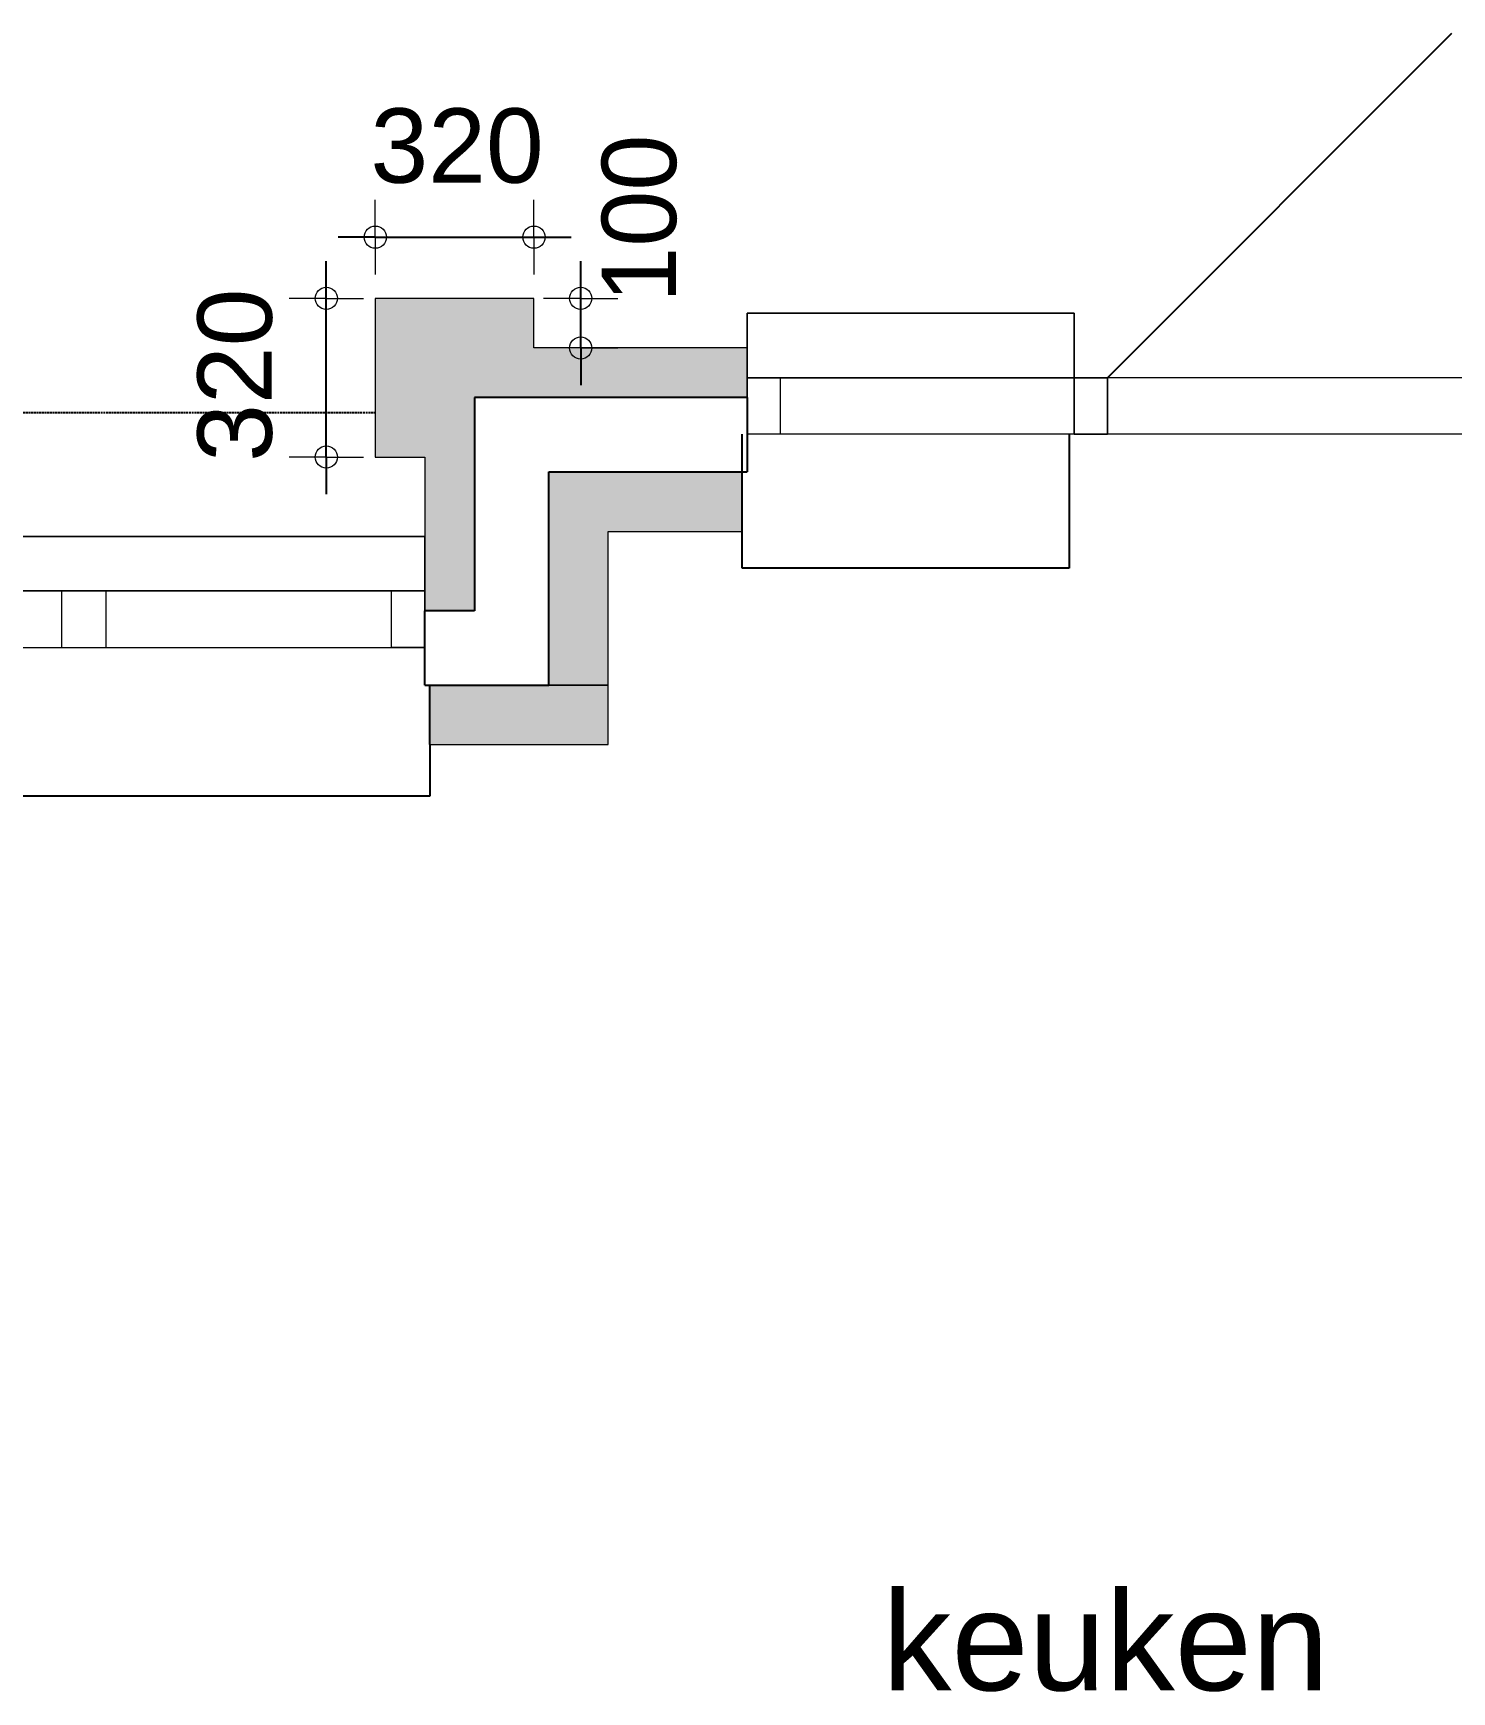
# Model space of a CAD drawing. Header units: millimetres. Extents: x 0 to 59350, y 0 to 29700.
# Drawn here: x 14770 to 16201, y 13183 to 14855 of the extents above; entities that cross this region are included whole.
import ezdxf

# ---------------------------------------------------------------- set-up
doc = ezdxf.new("R2010")
doc.units = ezdxf.units.MM
doc.linetypes.add('PUNKT2_S9', pattern=[1, 0, -1])
doc.linetypes.add('VERDECKT2_S2', pattern=[2.7, 2, -0.7])
doc.layers.add('Standard', color=7, linetype='Continuous', lineweight=25)
doc.styles.add('ARIAL', font='arial.ttf')

msp = doc.modelspace()

# ---------------------------------------------------------------- hatches: boundary and pattern name
at = {"layer": 'Standard', "linetype": 'PUNKT2_S9', "lineweight": 18}
for color, points in [(59, [(15115.5, 14538.1), (15275.5, 14538.1), (15275.5, 14588.1), (15115.5, 14588.1)]), (59, [(15115.5, 14538.1), (15115.5, 14428.1), (15165.5, 14428.1), (15165.5, 14538.1)]), (59, [(15165.5, 14538.1), (15165.5, 14323.1), (15215.5, 14323.1), (15215.5, 14538.1)]), (9, [(15290.5, 14413.1), (15290.5, 14198.1), (15350.5, 14198.1), (15350.5, 14413.1)]), (59, [(15215.5, 14323.1), (15165.5, 14323.1), (15165.5, 14273.1), (15215.5, 14273.1)]), (9, [(15350.5, 14198.1), (15170.5, 14198.1), (15170.5, 14138.1), (15350.5, 14138.1)])]:
    msp.add_hatch(color=color, dxfattribs=at).paths.add_polyline_path(points)
h = msp.add_hatch(color=59, dxfattribs=at)
h.paths.add_polyline_path([(17768.5, 14538.1), (17200.5, 14538.1), (17200.5, 14488.1), (17768.5, 14488.1)])
h.paths.add_polyline_path([(18665.5, 14538.1), (18285.5, 14538.1), (18285.5, 14488.1), (18615.5, 14488.1)])
h.paths.add_polyline_path([(15490.5, 14538.1), (15215.5, 14538.1), (15215.5, 14488.1), (15490.5, 14488.1)])
h = msp.add_hatch(color=9, dxfattribs=at)
h.paths.add_polyline_path([(17763.5, 14413.1), (17205.5, 14413.1), (17205.5, 14353.1), (17763.5, 14353.1)])
h.paths.add_polyline_path([(18540.5, 14413.1), (18290.5, 14413.1), (18290.5, 14353.1), (18480.5, 14353.1)])
h.paths.add_polyline_path([(15485.5, 14353.1), (15485.5, 14413.1), (15350.5, 14413.1), (15350.5, 14353.1)])

# ---------------------------------------------------------------- linework, layer by layer
at = {"layer": 'Standard', "color": 5, "linetype": 'Continuous', "lineweight": -3}
msp.add_line((15854, 14508.1), (16201.4, 14855.5), dxfattribs=at)
at = {"layer": 'Standard', "color": 7, "linetype": 'Continuous', "lineweight": 18}
for p, q in [((15115.5, 14649.8), (15115.5, 14687.3)), ((15275.5, 14649.8), (15275.5, 14687.3)), ((15115.5, 14649.8), (15115.5, 14612.3)), ((15275.5, 14649.8), (15275.5, 14612.3)), ((15066.1, 14588.1), (15028.6, 14588.1)), ((15066.1, 14588.1), (15103.6, 14588.1)), ((15322.7, 14588.1), (15285.2, 14588.1)), ((15322.7, 14588.1), (15360.2, 14588.1)), ((15322.7, 14538.1), (15285.2, 14538.1)), ((15322.7, 14538.1), (15360.2, 14538.1)), ((15066.1, 14428.1), (15028.6, 14428.1)), ((15066.1, 14428.1), (15103.6, 14428.1))]:
    msp.add_line(p, q, dxfattribs=at)
at = {"layer": 'Standard', "color": 7, "linetype": 'Continuous', "lineweight": -3}
for p, q in [((15115.5, 14649.8), (15078, 14649.8)), ((15115.5, 14649.8), (15275.5, 14649.8)), ((15275.5, 14649.8), (15313, 14649.8)), ((15066.1, 14588.1), (15066.1, 14625.6)), ((15322.7, 14588.1), (15322.7, 14625.6)), ((15066.1, 14428.1), (15066.1, 14588.1)), ((15322.7, 14538.1), (15322.7, 14588.1)), ((15322.7, 14538.1), (15322.7, 14500.6)), ((15215.5, 14488.1), (15215.5, 14323.1)), ((15233, 14488.1), (15215.5, 14488.1)), ((15490.5, 14488.1), (15233, 14488.1)), ((15490.5, 14488.1), (15490.5, 14470.6)), ((15066.1, 14428.1), (15066.1, 14390.6)), ((15215.5, 14323.1), (15215.5, 14273.1)), ((15215.5, 14273.1), (15165.5, 14273.1)), ((15165.5, 14248.1), (15165.5, 14273.1)), ((15170.5, 14138.1), (15170.5, 14086.1)), ((15170.5, 14086.1), (13902.5, 14086.1))]:
    msp.add_line(p, q, dxfattribs=at)
at = {"layer": 'Standard', "color": 36, "linetype": 'Continuous', "lineweight": 18}
for p, q in [((15275.5, 14588.1), (15115.5, 14588.1)), ((15115.5, 14588.1), (15115.5, 14538.1)), ((15275.5, 14538.1), (15275.5, 14588.1)), ((15115.5, 14538.1), (15115.5, 14428.1)), ((15490.5, 14538.1), (15275.5, 14538.1)), ((15490.5, 14538.1), (15490.5, 14508.1)), ((15490.5, 14508.1), (15490.5, 14488.1)), ((15215.5, 14488.1), (15233, 14488.1)), ((15215.5, 14323.1), (15215.5, 14488.1)), ((15233, 14488.1), (15490.5, 14488.1)), ((15115.5, 14428.1), (15165.5, 14428.1)), ((15165.5, 14428.1), (15165.5, 14323.1)), ((15165.5, 14293.1), (15165.5, 14323.1)), ((15215.5, 14273.1), (15215.5, 14323.1)), ((15165.5, 14273.1), (15165.5, 14293.1)), ((15165.5, 14273.1), (15215.5, 14273.1))]:
    msp.add_line(p, q, dxfattribs=at)
at = {"layer": 'Standard', "color": 59, "linetype": 'Continuous', "lineweight": 18}
for p, q in [((15820.5, 14573.1), (15490.5, 14573.1)), ((15490.5, 14573.1), (15490.5, 14508.1)), ((15490.5, 14573.1), (15820.5, 14573.1)), ((15490.5, 14508.1), (15490.5, 14573.1)), ((15820.5, 14508.1), (15820.5, 14573.1)), ((15820.5, 14573.1), (15820.5, 14508.1)), ((15490.5, 14508.1), (15820.5, 14508.1)), ((15820.5, 14508.1), (15490.5, 14508.1)), ((15165.5, 14348.1), (13640.5, 14348.1)), ((13640.5, 14348.1), (15165.5, 14348.1)), ((15165.5, 14293.1), (15165.5, 14348.1)), ((15165.5, 14348.1), (15165.5, 14293.1)), ((13695.5, 14293.1), (15165.5, 14293.1)), ((15165.5, 14293.1), (13695.5, 14293.1))]:
    msp.add_line(p, q, dxfattribs=at)
at = {"layer": 'Standard', "color": 2, "linetype": 'Continuous', "lineweight": 18}
for p, q in [((15490.5, 14508.1), (15524, 14508.1)), ((15490.5, 14451.1), (15490.5, 14508.1)), ((15854, 14508.1), (15490.5, 14508.1)), ((15524, 14508.1), (15524, 14451.1)), ((15820.5, 14508.1), (15854, 14508.1)), ((15820.5, 14451.1), (15820.5, 14508.1)), ((16870.5, 14508.1), (15820.5, 14508.1)), ((15854, 14508.1), (15820.5, 14508.1)), ((15820.5, 14508.1), (15820.5, 14451.1)), ((15854, 14508.1), (15854, 14451.1)), ((15854, 14451.1), (15854, 14508.1)), ((15524, 14451.1), (15490.5, 14451.1)), ((15854, 14451.1), (15490.5, 14451.1)), ((15854, 14451.1), (15820.5, 14451.1)), ((16870.5, 14451.1), (15820.5, 14451.1)), ((15820.5, 14451.1), (15854, 14451.1)), ((13762.5, 14293.1), (15165.5, 14293.1)), ((14843.9, 14293.1), (14798.9, 14293.1)), ((14798.9, 14293.1), (14798.9, 14236.1)), ((14843.9, 14236.1), (14843.9, 14293.1)), ((15132, 14236.1), (15132, 14293.1)), ((15132, 14293.1), (15165.5, 14293.1)), ((15165.5, 14293.1), (15165.5, 14236.1)), ((13762.5, 14236.1), (15165.5, 14236.1)), ((14798.9, 14236.1), (14843.9, 14236.1)), ((15165.5, 14236.1), (15132, 14236.1))]:
    msp.add_line(p, q, dxfattribs=at)
at = {"layer": 'Standard', "color": 7, "linetype": 'VERDECKT2_S2', "lineweight": -3}
msp.add_line((13515.5, 14473.1), (15115.5, 14473.1), dxfattribs=at)
at = {"layer": 'Standard', "color": 51, "linetype": 'Continuous', "lineweight": -3}
for p, q in [((15490.5, 14470.6), (15490.5, 14451.1)), ((15485.5, 14353.1), (15485.5, 14451.1)), ((15490.5, 14451.1), (15490.5, 14413.1)), ((15815.5, 14451.1), (15815.5, 14353.1)), ((15290.5, 14413.1), (15485.5, 14413.1)), ((15290.5, 14248.1), (15290.5, 14413.1)), ((15485.5, 14413.1), (15490.5, 14413.1)), ((15485.5, 14316.1), (15485.5, 14353.1)), ((15815.5, 14353.1), (15815.5, 14316.1)), ((15815.5, 14316.1), (15485.5, 14316.1)), ((15165.5, 14236.1), (15165.5, 14248.1)), ((15165.5, 14201.1), (15165.5, 14236.1)), ((15290.5, 14198.1), (15290.5, 14248.1)), ((15165.5, 14198.1), (15165.5, 14201.1)), ((15165.5, 14198.1), (15170.5, 14198.1)), ((15170.5, 14138.1), (15170.5, 14198.1)), ((15170.5, 14198.1), (15290.5, 14198.1))]:
    msp.add_line(p, q, dxfattribs=at)
at = {"layer": 'Standard', "color": 253, "linetype": 'Continuous', "lineweight": 18}
for p, q in [((15290.5, 14413.1), (15290.5, 14198.1)), ((15350.5, 14413.1), (15290.5, 14413.1)), ((15485.5, 14413.1), (15350.5, 14413.1)), ((15485.5, 14413.1), (15485.5, 14353.1)), ((15350.5, 14198.1), (15350.5, 14353.1)), ((15350.5, 14353.1), (15485.5, 14353.1)), ((15290.5, 14198.1), (15170.5, 14198.1)), ((15350.5, 14198.1), (15290.5, 14198.1)), ((15290.5, 14198.1), (15350.5, 14198.1)), ((15350.5, 14138.1), (15350.5, 14198.1)), ((15170.5, 14138.1), (15350.5, 14138.1))]:
    msp.add_line(p, q, dxfattribs=at)
at = {"layer": 'Standard', "color": 7, "linetype": 'Continuous', "lineweight": 18}
for centre in [(15115.5, 14649.8), (15275.5, 14649.8), (15066.1, 14588.1), (15322.7, 14588.1), (15322.7, 14538.1), (15066.1, 14428.1)]:
    msp.add_circle(centre, 11.2, dxfattribs=at)

# ---------------------------------------------------------------- texts
at = {"layer": 'Standard', "color": 7, "linetype": 'Continuous', "lineweight": 18, "insert": (15110.6, 14703.6), "char_height": 75, "width": 213.862, "attachment_point": 7, "style": 'ARIAL'}
msp.add_mtext('\\W1.00;320', dxfattribs=at)
at = {"layer": 'Standard', "color": 7, "linetype": 'Continuous', "lineweight": 18, "char_height": 75, "attachment_point": 7, "rotation": 90, "style": 'ARIAL'}
for s, insert, width in [('\\W0.97;100', (15420, 14583.7), 212.665), ('\\W1.00;320', (15012.2, 14423.2), 213.862)]:
    msp.add_mtext(s, dxfattribs=dict(at, insert=insert, width=width))
at = {"layer": 'Standard', "color": 7, "linetype": 'Continuous', "lineweight": -3, "insert": (15626.9, 13183), "char_height": 100, "width": 751.814, "attachment_point": 7, "style": 'ARIAL'}
msp.add_mtext('keuken\\~', dxfattribs=at)

doc.saveas('drawing.dxf')
